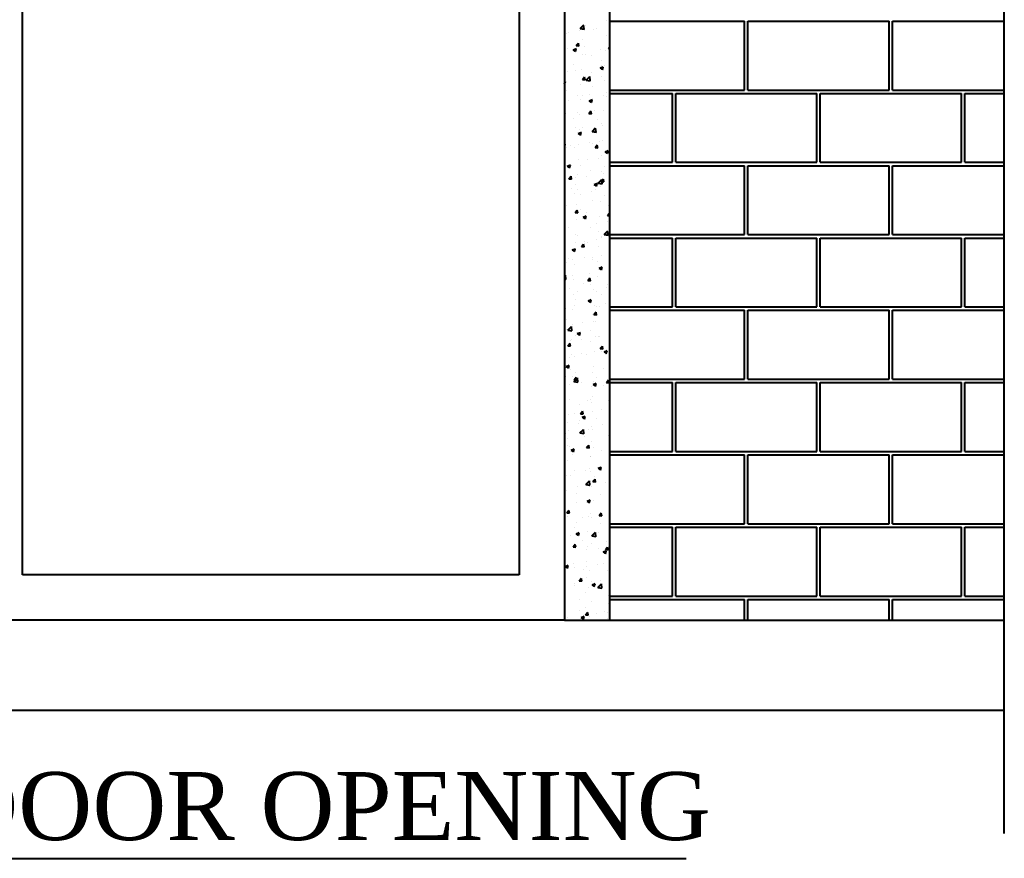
# Model space of a CAD drawing. Header units: metres. Extents: x 605 to 716, y 216 to 296.
# Drawn here: x 621.368 to 624.432, y 223.824 to 226.434 of the extents above; entities that cross this region are included whole.
import ezdxf

# ---------------------------------------------------------------- set-up
doc = ezdxf.new("R2010")
doc.units = ezdxf.units.M
doc.layers.add('1', color=1, linetype='Continuous')
doc.styles.add('TIMES', font='times.ttf', dxfattribs={"height": 9})

# ---------------------------------------------------------------- blocks, each defined once
blk = doc.blocks.new('A$C1A3C141D')
at = {"color": 0}
for p, q in [((299.08, -86.05), (299.08, 185.3)), ((231.3, 141.71), (231.3, -53.17)), ((238.26, 141.71), (238.26, -53.17)), ((147.79, -46.21), (147.79, 134.75)), ((224.34, 134.75), (224.34, -46.21)), ((224.34, -46.21), (147.79, -46.21)), ((231.3, -53.17), (140.83, -53.17)), ((231.3, -53.17), (299.08, -53.17)), ((299.08, -67.09), (73.05, -67.09)), ((133.86, -89.88), (250.06, -89.88))]:
    blk.add_line(p, q, dxfattribs=at)
at = {"color": 2}
for p, q in [((233.74, 37.96), (234.28, 38.52)), ((233.74, 37.96), (234.36, 37.86)), ((234.19, 38.67), (234.19, 38.67)), ((234.35, 37.84), (234.27, 38.5)), ((234.5, 38.42), (234.5, 38.42)), ((236.3, 37.99), (236.3, 37.99)), ((237.81, 39.19), (237.81, 39.19)), ((238.22, 38.26), (238.22, 38.26)), ((231.65, 37.2), (231.65, 37.2)), ((231.93, 37.41), (231.93, 37.41)), ((233.67, 37.64), (233.67, 37.64)), ((235.71, 37.9), (235.71, 37.9)), ((237.72, 36.87), (237.72, 36.87)), ((231.84, 34.9), (231.84, 34.9)), ((233.12, 35.34), (233.46, 35.74)), ((233.12, 35.34), (233.54, 35.31)), ((233.53, 35.27), (233.45, 35.71)), ((234.11, 36.35), (234.11, 36.35)), ((234.47, 35.24), (234.47, 35.24)), ((238.11, 34.91), (238.26, 35.09)), ((238.11, 34.91), (238.26, 34.89)), ((232.66, 34.7), (233.15, 34.89)), ((232.66, 34.7), (233.01, 34.47)), ((233, 34.44), (233.14, 34.86)), ((233.14, 34.86), (233.14, 34.86)), ((234.02, 34.03), (234.02, 34.03)), ((234.61, 33.93), (234.61, 33.93)), ((235.42, 33.75), (235.42, 33.75)), ((236.86, 34.71), (236.86, 34.71)), ((237.64, 34.56), (237.64, 34.56)), ((231.36, 33.05), (231.36, 33.05)), ((232.64, 32.5), (232.64, 32.5)), ((236.81, 31.9), (237.3, 32.09)), ((236.81, 31.9), (237.16, 31.67)), ((237.04, 33.08), (237.04, 33.08)), ((237.09, 32.22), (237.09, 32.22)), ((237.16, 31.63), (237.3, 32.05)), ((237.55, 32.24), (237.55, 32.24)), ((231.76, 31.33), (231.76, 31.33)), ((233.03, 31.52), (233.03, 31.52)), ((233.94, 31.72), (233.94, 31.72)), ((234.09, 30.11), (234.42, 30.51)), ((234.5, 30.04), (234.42, 30.48)), ((234.66, 30.03), (235.2, 30.59)), ((235.27, 29.9), (235.2, 30.57)), ((235.48, 31.17), (235.48, 31.17)), ((236.95, 30.56), (236.95, 30.56)), ((231.3, 29.79), (231.45, 29.84)), ((231.3, 29.43), (231.31, 29.42)), ((231.31, 29.39), (231.45, 29.81)), ((233.85, 29.4), (233.85, 29.4)), ((234.09, 30.11), (234.5, 30.07)), ((234.66, 30.03), (235.28, 29.93)), ((235.21, 30.33), (235.21, 30.33)), ((235.69, 29.09), (235.69, 29.09)), ((237.47, 29.92), (237.47, 29.92)), ((231.63, 28.39), (231.63, 28.39)), ((233.38, 27.59), (233.38, 27.59)), ((234.12, 27.61), (234.12, 27.61)), ((235.12, 27.82), (235.12, 27.82)), ((237.38, 27.61), (237.38, 27.61)), ((237.75, 28.16), (237.75, 28.16)), ((237.84, 27.46), (237.84, 27.46)), ((231.87, 26.83), (231.87, 26.83)), ((233.77, 27.08), (233.77, 27.08)), ((235.12, 26.85), (235.61, 27.04)), ((235.12, 26.85), (235.47, 26.62)), ((235.46, 26.59), (235.6, 27.01)), ((235.59, 26.68), (235.59, 26.68)), ((231.54, 24.84), (231.54, 24.84)), ((233.29, 25.07), (233.29, 25.07)), ((233.68, 24.77), (233.68, 24.77)), ((235.05, 24.87), (235.39, 25.27)), ((235.05, 24.87), (235.47, 24.84)), ((235.46, 24.8), (235.38, 25.24)), ((235.4, 24.94), (235.4, 24.94)), ((235.92, 25.42), (235.92, 25.42)), ((237.3, 25.29), (237.3, 25.29)), ((231.34, 24.24), (231.34, 24.24)), ((232.74, 24.07), (232.74, 24.07)), ((236.45, 23.92), (236.45, 23.92)), ((237.07, 23.41), (237.07, 23.41)), ((237.21, 22.97), (237.21, 22.97)), ((231.46, 22.33), (231.46, 22.33)), ((233.01, 22.71), (233.01, 22.71)), ((233.43, 21.81), (233.92, 21.99)), ((233.43, 21.81), (233.77, 21.57)), ((233.6, 22.45), (233.6, 22.45)), ((233.77, 21.54), (233.91, 21.96)), ((234.09, 22.67), (234.09, 22.67)), ((235.58, 22.1), (236.12, 22.66)), ((235.58, 22.1), (236.2, 22)), ((236.2, 21.97), (236.12, 22.63)), ((231.3, 20.4), (231.36, 20.48)), ((231.3, 20.05), (231.44, 20.04)), ((231.44, 20.01), (231.36, 20.44)), ((231.38, 20.52), (231.38, 20.52)), ((232.26, 19.93), (232.26, 19.93)), ((233.51, 20.13), (233.51, 20.13)), ((235.1, 20.36), (235.1, 20.36)), ((235.67, 20.28), (235.67, 20.28)), ((236.02, 19.64), (236.36, 20.04)), ((236.43, 19.57), (236.35, 20.01)), ((236.66, 20.51), (236.66, 20.51)), ((237.13, 20.66), (237.13, 20.66)), ((231.61, 19.58), (231.61, 19.58)), ((232.85, 19.58), (232.85, 19.58)), ((236.02, 19.64), (236.44, 19.6)), ((236.56, 19.43), (236.56, 19.43)), ((237.04, 18.34), (237.04, 18.34)), ((237.58, 19), (238.07, 19.19)), ((237.58, 19), (237.93, 18.77)), ((237.92, 18.74), (238.06, 19.16)), ((231.73, 16.76), (232.22, 16.95)), ((231.73, 16.76), (232.08, 16.53)), ((232.07, 16.49), (232.22, 16.91)), ((233.43, 17.82), (233.43, 17.82)), ((233.71, 16.82), (233.71, 16.82)), ((234.83, 17.76), (234.83, 17.76)), ((236.57, 17.99), (236.57, 17.99)), ((231.32, 15.43), (231.32, 15.43)), ((231.99, 14.84), (232.33, 15.24)), ((232.4, 14.77), (232.32, 15.21)), ((233.34, 15.5), (233.34, 15.5)), ((234.74, 15.25), (234.74, 15.25)), ((235.38, 16.12), (235.38, 16.12)), ((236.96, 16.02), (236.96, 16.02)), ((237.37, 15.59), (237.37, 15.59)), ((237.43, 16.67), (237.43, 16.67)), ((231.99, 14.84), (232.41, 14.8)), ((232.99, 15.02), (232.99, 15.02)), ((232.99, 13.9), (232.99, 13.9)), ((235.89, 13.96), (236.38, 14.14)), ((235.89, 13.96), (236.24, 13.72)), ((236.23, 13.69), (236.37, 14.11)), ((236.51, 14.16), (237.05, 14.73)), ((236.51, 14.16), (237.12, 14.07)), ((236.87, 13.7), (236.87, 13.7)), ((236.99, 14.4), (237.32, 14.8)), ((236.99, 14.4), (237.4, 14.37)), ((237.12, 14.04), (237.04, 14.7)), ((237.05, 14.59), (237.05, 14.59)), ((237.4, 14.33), (237.32, 14.77)), ((232.36, 13.27), (232.36, 13.27)), ((232.91, 12.5), (232.91, 12.5)), ((233.26, 13.18), (233.26, 13.18)), ((233.82, 12.33), (233.82, 12.33)), ((235.54, 12.85), (235.54, 12.85)), ((236.07, 13.11), (236.07, 13.11)), ((237.54, 12.18), (237.54, 12.18)), ((231.59, 10.77), (231.59, 10.77)), ((233.17, 10.87), (233.17, 10.87)), ((235.65, 11.46), (235.65, 11.46)), ((236.79, 11.39), (236.79, 11.39)), ((238.11, 10.68), (238.11, 10.68)), ((232.96, 9.61), (233.29, 10.01)), ((232.96, 9.61), (233.38, 9.57)), ((233.37, 9.54), (233.29, 9.97)), ((233.71, 10.1), (233.71, 10.1)), ((234.69, 9.57), (234.69, 9.57)), ((237.95, 9.17), (238.26, 9.54)), ((237.95, 9.17), (238.26, 9.14)), ((233.09, 8.55), (233.09, 8.55)), ((234.2, 8.91), (234.68, 9.1)), ((234.2, 8.91), (234.54, 8.68)), ((234.54, 8.64), (234.68, 9.06)), ((236.28, 7.94), (236.28, 7.94)), ((236.71, 9.07), (236.71, 9.07)), ((238.02, 8.17), (238.02, 8.17)), ((231.88, 7.36), (231.88, 7.36)), ((233.01, 6.23), (233.01, 6.23)), ((235.36, 7.31), (235.36, 7.31)), ((236.62, 6.75), (236.62, 6.75)), ((237.43, 6.23), (237.97, 6.8)), ((237.43, 6.23), (238.05, 6.14)), ((238.04, 6.11), (237.96, 6.77)), ((232.97, 5.08), (232.97, 5.08)), ((233.33, 6.02), (233.33, 6.02)), ((233.93, 4.37), (234.26, 4.77)), ((234.34, 4.3), (234.25, 4.74)), ((234.44, 5.19), (234.44, 5.19)), ((234.8, 5.08), (234.8, 5.08)), ((236.19, 5.42), (236.19, 5.42)), ((237.03, 5.78), (237.03, 5.78)), ((237.05, 5.86), (237.05, 5.86)), ((232.5, 3.86), (232.99, 4.05)), ((232.5, 3.86), (232.85, 3.63)), ((232.84, 3.6), (232.98, 4.02)), ((232.92, 3.91), (232.92, 3.91)), ((233.93, 4.37), (234.34, 4.33)), ((236.54, 4.44), (236.54, 4.44)), ((231.57, 1.95), (231.57, 1.95)), ((231.95, 2.48), (231.95, 2.48)), ((232.61, 2.45), (232.61, 2.45)), ((232.84, 1.6), (232.84, 1.6)), ((234.36, 2.68), (234.36, 2.68)), ((235.63, 2.65), (235.63, 2.65)), ((235.66, 2.32), (235.66, 2.32)), ((236.45, 2.12), (236.45, 2.12)), ((236.99, 3.02), (236.99, 3.02)), ((231.3, -0.15), (231.47, 0.02)), ((235.16, 0.28), (235.16, 0.28)), ((236.66, 1.06), (237.14, 1.25)), ((236.66, 1.06), (237, 0.83)), ((237, 0.79), (237.14, 1.21)), ((231.3, -0.61), (231.54, -0.64)), ((231.54, -0.67), (231.46, -0.01)), ((232.52, -0.07), (232.52, -0.07)), ((232.75, -0.72), (232.75, -0.72)), ((234.31, -1.24), (234.31, -1.24)), ((234.89, -0.86), (235.23, -0.46)), ((234.89, -0.86), (235.31, -0.9)), ((235.3, -0.94), (235.22, -0.5)), ((235.34, -1.5), (235.34, -1.5)), ((236.37, -0.2), (236.37, -0.2)), ((238.02, -1.39), (238.02, -1.39)), ((232.06, -2.01), (232.06, -2.01)), ((233.33, -2.47), (233.33, -2.47)), ((235.77, -2.17), (235.77, -2.17)), ((236.28, -2.51), (236.28, -2.51)), ((237.01, -3.03), (237.01, -3.03)), ((237.73, -1.89), (237.73, -1.89)), ((232.67, -3.04), (232.67, -3.04)), ((232.95, -3.73), (232.95, -3.73)), ((234.96, -3.99), (235.45, -3.8)), ((234.96, -3.99), (235.31, -4.22)), ((235.3, -4.25), (235.44, -3.83)), ((237.64, -4.4), (237.64, -4.4)), ((231.5, -5.21), (231.5, -5.21)), ((232.58, -5.35), (232.58, -5.35)), ((232.92, -4.77), (232.92, -4.77)), ((235.86, -6.1), (236.19, -5.7)), ((235.89, -4.63), (235.89, -4.63)), ((236.27, -6.17), (236.19, -5.73)), ((236.2, -4.83), (236.2, -4.83)), ((236.64, -4.93), (236.64, -4.93)), ((231.55, -6.86), (231.55, -6.86)), ((234.06, -7.38), (234.06, -7.38)), ((235.61, -6.16), (235.61, -6.16)), ((235.81, -7.15), (235.81, -7.15)), ((235.86, -6.1), (236.27, -6.14)), ((236.11, -7.15), (236.11, -7.15)), ((231.57, -8.33), (231.57, -8.33)), ((231.85, -8.48), (232.39, -7.91)), ((231.85, -8.48), (232.46, -8.58)), ((232.46, -8.6), (232.38, -7.94)), ((232.5, -7.67), (232.5, -7.67)), ((233.27, -9.03), (233.76, -8.85)), ((233.27, -9.03), (233.62, -9.27)), ((233.61, -9.3), (233.75, -8.88)), ((235.28, -8.49), (235.28, -8.49)), ((231.83, -10.9), (232.17, -10.5)), ((232.24, -10.97), (232.16, -10.53)), ((232.23, -10.12), (232.23, -10.12)), ((232.41, -9.99), (232.41, -9.99)), ((233.03, -9.26), (233.03, -9.26)), ((233.97, -9.89), (233.97, -9.89)), ((235.32, -10.32), (235.32, -10.32)), ((236.03, -9.46), (236.03, -9.46)), ((236.61, -9.55), (236.61, -9.55)), ((236.75, -9.42), (236.75, -9.42)), ((231.83, -10.9), (232.25, -10.93)), ((233.9, -12.02), (233.9, -12.02)), ((235.94, -11.78), (235.94, -11.78)), ((236.82, -11.34), (237.16, -10.94)), ((236.82, -11.34), (237.24, -11.37)), ((236.99, -11.85), (236.99, -11.85)), ((237.23, -11.41), (237.15, -10.97)), ((237.42, -11.84), (237.91, -11.65)), ((237.42, -11.84), (237.77, -12.07)), ((237.76, -12.1), (237.91, -11.68)), ((232.14, -12.64), (232.14, -12.64)), ((232.33, -12.3), (232.33, -12.3)), ((232.93, -12.54), (232.93, -12.54)), ((234.78, -12.29), (234.78, -12.29)), ((237.61, -12.18), (237.61, -12.18)), ((231.58, -14.08), (232.06, -13.89)), ((231.58, -14.08), (231.92, -14.31)), ((231.92, -14.35), (232.06, -13.93)), ((232.24, -14.62), (232.24, -14.62)), ((232.95, -15.04), (232.95, -15.04)), ((235.59, -14.98), (235.59, -14.98)), ((235.86, -14.1), (235.86, -14.1)), ((237.34, -14.46), (237.34, -14.46)), ((231.53, -15.67), (231.53, -15.67)), ((232.54, -15.58), (232.54, -15.58)), ((232.77, -16.41), (233.31, -15.85)), ((232.77, -16.41), (233.39, -16.51)), ((232.8, -16.13), (233.13, -15.73)), ((232.8, -16.13), (233.21, -16.17)), ((233.21, -16.2), (233.13, -15.77)), ((233.38, -16.53), (233.3, -15.87)), ((234.01, -16.52), (234.01, -16.52)), ((235.77, -16.42), (235.77, -16.42)), ((236.26, -15.74), (236.26, -15.74)), ((237.72, -16.67), (237.72, -16.67)), ((237.79, -16.57), (238.12, -16.17)), ((237.79, -16.57), (238.2, -16.61)), ((238.2, -16.64), (238.12, -16.2)), ((232.16, -16.94), (232.16, -16.94)), ((235.51, -17.2), (235.51, -17.2)), ((235.73, -16.88), (236.22, -16.69)), ((235.73, -16.88), (236.08, -17.12)), ((236.07, -17.15), (236.21, -16.73)), ((237.26, -16.97), (237.26, -16.97)), ((232.07, -19.25), (232.07, -19.25)), ((234.87, -19.28), (234.87, -19.28)), ((235.3, -19.13), (235.3, -19.13)), ((235.42, -19.72), (235.42, -19.72)), ((235.69, -18.73), (235.69, -18.73)), ((238.06, -19.37), (238.06, -19.37)), ((233.68, -19.95), (233.68, -19.95)), ((233.76, -21.37), (234.1, -20.97)), ((234.17, -21.44), (234.09, -21)), ((235.6, -21.05), (235.6, -21.05)), ((236.97, -20.66), (236.97, -20.66)), ((231.85, -22.69), (231.85, -22.69)), ((231.99, -21.57), (231.99, -21.57)), ((232.91, -21.36), (232.91, -21.36)), ((233.59, -22.46), (233.59, -22.46)), ((233.76, -21.37), (234.18, -21.41)), ((234.04, -21.93), (234.52, -21.74)), ((234.04, -21.93), (234.38, -22.16)), ((234.38, -22.2), (234.52, -21.78)), ((236.23, -22.12), (236.23, -22.12)), ((231.91, -23.89), (231.91, -23.89)), ((233.52, -22.83), (233.52, -22.83)), ((233.69, -24.34), (234.23, -23.78)), ((234.3, -24.47), (234.23, -23.81)), ((234.98, -23.77), (234.98, -23.77)), ((235.52, -23.37), (235.52, -23.37)), ((235.57, -23.79), (235.57, -23.79)), ((237.23, -22.99), (237.23, -22.99)), ((231.51, -24.49), (231.51, -24.49)), ((231.76, -25.21), (231.76, -25.21)), ((233.69, -24.34), (234.31, -24.44)), ((234.4, -24.86), (234.4, -24.86)), ((235.44, -25.68), (235.44, -25.68)), ((238.19, -24.73), (238.26, -24.7)), ((238.19, -24.73), (238.26, -24.78)), ((231.82, -26.2), (231.82, -26.2)), ((232.13, -26.37), (232.13, -26.37)), ((232.34, -26.98), (232.83, -26.79)), ((232.34, -26.98), (232.69, -27.21)), ((232.68, -27.24), (232.83, -26.82)), ((234.73, -26.6), (235.06, -26.2)), ((234.73, -26.6), (235.14, -26.64)), ((235.14, -26.67), (235.06, -26.24)), ((235.85, -26.53), (235.85, -26.53)), ((236.96, -27.03), (236.96, -27.03)), ((231.74, -28.52), (231.74, -28.52)), ((232.57, -27.61), (232.57, -27.61)), ((235.28, -27.94), (235.28, -27.94)), ((235.35, -28), (235.35, -28)), ((232.89, -30.17), (232.89, -30.17)), ((234.49, -30.08), (234.49, -30.08)), ((235.13, -29.77), (235.13, -29.77)), ((235.27, -30.32), (235.27, -30.32)), ((236.5, -29.78), (236.99, -29.59)), ((236.5, -29.78), (236.84, -30.01)), ((236.84, -30.05), (236.98, -29.62)), ((236.88, -29.54), (236.88, -29.54)), ((236.95, -29.47), (236.95, -29.47)), ((238.21, -30.24), (238.21, -30.24)), ((231.65, -30.84), (231.65, -30.84)), ((232.24, -30.86), (232.24, -30.86)), ((234.61, -32.27), (235.16, -31.71)), ((235.23, -32.4), (235.15, -31.74)), ((235.69, -31.84), (236.03, -31.44)), ((235.69, -31.84), (236.11, -31.88)), ((235.96, -31.02), (235.96, -31.02)), ((236.1, -31.91), (236.02, -31.47)), ((231.49, -33.3), (231.49, -33.3)), ((231.57, -33.16), (231.57, -33.16)), ((233.3, -32.52), (233.3, -32.52)), ((234.61, -32.27), (235.23, -32.37)), ((235.04, -32.29), (235.04, -32.29)), ((235.18, -32.63), (235.18, -32.63)), ((235.55, -32.6), (235.55, -32.6)), ((237.68, -31.94), (237.68, -31.94)), ((233.11, -33.62), (233.11, -33.62)), ((234.8, -34.83), (235.29, -34.64)), ((234.8, -34.83), (235.15, -35.06)), ((235.14, -35.09), (235.29, -34.67)), ((235.85, -34.69), (235.85, -34.69)), ((236.82, -33.78), (236.82, -33.78)), ((231.47, -35.26), (231.47, -35.26)), ((231.48, -35.47), (231.48, -35.47)), ((231.67, -36.64), (232, -36.24)), ((232.08, -36.71), (232, -36.27)), ((233.21, -35.04), (233.21, -35.04)), ((235.1, -34.95), (235.1, -34.95)), ((231.38, -37.78), (231.38, -37.78)), ((231.4, -37.79), (231.4, -37.79)), ((231.67, -36.64), (232.08, -36.67)), ((231.75, -37.18), (231.75, -37.18)), ((234.02, -37.43), (234.02, -37.43)), ((235.01, -37.27), (235.01, -37.27)), ((235.26, -36.76), (235.26, -36.76)), ((235.47, -37.33), (235.47, -37.33)), ((236.66, -37.07), (236.99, -36.67)), ((236.66, -37.07), (237.07, -37.11)), ((237.07, -37.14), (236.99, -36.71)), ((232.87, -38.98), (232.87, -38.98)), ((233.22, -38.11), (233.22, -38.11)), ((236.93, -38.27), (236.93, -38.27)), ((236.93, -38.29), (236.93, -38.29)), ((231.31, -40.11), (231.31, -40.11)), ((232.19, -40.18), (232.19, -40.18)), ((233.11, -39.87), (233.6, -39.69)), ((233.11, -39.87), (233.46, -40.11)), ((233.45, -40.14), (233.59, -39.72)), ((234.08, -40.87), (234.08, -40.87)), ((234.93, -39.58), (234.93, -39.58)), ((235.54, -40.21), (236.08, -39.64)), ((235.54, -40.21), (236.16, -40.3)), ((236.15, -40.33), (236.07, -39.67)), ((236.58, -39.6), (236.58, -39.6)), ((231.47, -42.11), (231.47, -42.11)), ((232.63, -41.87), (232.97, -41.47)), ((232.63, -41.87), (233.05, -41.91)), ((233.04, -41.94), (232.96, -41.51)), ((234.75, -42.34), (234.75, -42.34)), ((234.84, -41.9), (234.84, -41.9)), ((235.52, -41.42), (235.52, -41.42)), ((236.49, -42.12), (236.49, -42.12)), ((237.62, -42.31), (237.96, -41.91)), ((237.62, -42.31), (238.04, -42.35)), ((237.8, -41.03), (237.8, -41.03)), ((238.03, -42.38), (237.95, -41.94)), ((237.27, -42.67), (237.75, -42.49)), ((237.27, -42.67), (237.61, -42.91)), ((237.61, -42.94), (237.75, -42.52)), ((231.42, -44.92), (231.9, -44.73)), ((231.42, -44.92), (231.76, -45.15)), ((231.76, -45.19), (231.9, -44.77)), ((232.73, -44.43), (232.73, -44.43)), ((232.92, -45.09), (232.92, -45.09)), ((234.19, -45.36), (234.19, -45.36)), ((234.66, -44.86), (234.66, -44.86)), ((234.76, -44.22), (234.76, -44.22)), ((236.44, -44.59), (236.44, -44.59)), ((237.3, -44.51), (237.3, -44.51)), ((233.6, -47.11), (233.93, -46.71)), ((234.01, -47.18), (233.93, -46.74)), ((234.67, -46.54), (234.67, -46.54)), ((235.24, -45.57), (235.24, -45.57)), ((237.91, -45.52), (237.91, -45.52)), ((238.25, -46.05), (238.25, -46.05)), ((231.34, -47.97), (231.34, -47.97)), ((232.83, -47.61), (232.83, -47.61)), ((232.85, -47.8), (232.85, -47.8)), ((233.6, -47.11), (234.01, -47.14)), ((235.06, -48.12), (235.06, -48.12)), ((235.47, -47.26), (235.47, -47.26)), ((235.57, -47.72), (236.06, -47.53)), ((235.57, -47.72), (235.92, -47.95)), ((235.91, -47.99), (236.05, -47.57)), ((236.46, -48.14), (237, -47.57)), ((236.46, -48.14), (237.08, -48.23)), ((236.91, -47.1), (236.91, -47.1)), ((237.07, -48.26), (237, -47.6)), ((238.16, -48.36), (238.16, -48.36)), ((233.64, -50), (233.64, -50)), ((234.59, -48.85), (234.59, -48.85)), ((238.03, -49.42), (238.03, -49.42)), ((231.45, -50.93), (231.45, -50.93)), ((234.5, -51.17), (234.5, -51.17)), ((235.5, -50.23), (235.5, -50.23)), ((238.08, -50.68), (238.08, -50.68)), ((231.45, -52.46), (231.45, -52.46)), ((231.81, -52.75), (231.81, -52.75)), ((233.7, -51.68), (233.7, -51.68)), ((233.88, -52.77), (234.37, -52.58)), ((233.88, -52.77), (234.22, -53)), ((234.22, -53.04), (234.36, -52.62)), ((234.56, -52.34), (234.9, -51.94)), ((234.56, -52.34), (234.98, -52.38)), ((234.97, -52.41), (234.89, -51.98)), ((235.17, -52.61), (235.17, -52.61)), ((236.2, -52.17), (236.2, -52.17)), ((237.42, -51.84), (237.42, -51.84)), ((237.94, -51.94), (237.94, -51.94)), ((237.99, -53), (237.99, -53))]:
    blk.add_line(p, q, dxfattribs=at)
at = {"color": 4}
for p, q in [((238.26, 39.11), (259.07, 39.11)), ((259.07, 28.49), (259.07, 39.11)), ((259.59, 39.11), (281.34, 39.11)), ((259.59, 28.49), (259.59, 39.11)), ((281.34, 28.49), (281.34, 39.11)), ((281.87, 39.11), (299.08, 39.11)), ((281.87, 28.49), (281.87, 39.11)), ((238.26, 28.49), (259.07, 28.49)), ((238.26, 27.97), (247.94, 27.97)), ((247.94, 17.36), (247.94, 27.97)), ((248.46, 27.97), (270.21, 27.97)), ((248.46, 17.36), (248.46, 27.97)), ((259.59, 28.49), (281.34, 28.49)), ((270.21, 17.36), (270.21, 27.97)), ((270.73, 27.97), (292.48, 27.97)), ((270.73, 17.36), (270.73, 27.97)), ((281.87, 28.49), (299.08, 28.49)), ((292.48, 17.36), (292.48, 27.97)), ((293, 27.97), (299.08, 27.97)), ((293, 17.36), (293, 27.97)), ((238.26, 17.36), (247.94, 17.36)), ((238.26, 16.84), (259.07, 16.84)), ((248.46, 17.36), (270.21, 17.36)), ((259.07, 6.22), (259.07, 16.84)), ((259.59, 6.22), (259.59, 16.84)), ((259.59, 16.84), (281.34, 16.84)), ((270.73, 17.36), (292.48, 17.36)), ((281.34, 6.22), (281.34, 16.84)), ((281.87, 6.22), (281.87, 16.84)), ((281.87, 16.84), (299.08, 16.84)), ((293, 17.36), (299.08, 17.36)), ((238.26, 6.22), (259.07, 6.22)), ((259.59, 6.22), (281.34, 6.22)), ((281.87, 6.22), (299.08, 6.22)), ((238.26, 5.7), (247.94, 5.7)), ((247.94, -4.91), (247.94, 5.7)), ((248.46, 5.7), (270.21, 5.7)), ((248.46, -4.91), (248.46, 5.7)), ((270.21, -4.91), (270.21, 5.7)), ((270.73, 5.7), (292.48, 5.7)), ((270.73, -4.91), (270.73, 5.7)), ((292.48, -4.91), (292.48, 5.7)), ((293, 5.7), (299.08, 5.7)), ((293, -4.91), (293, 5.7)), ((238.26, -4.91), (247.94, -4.91)), ((238.26, -5.44), (259.07, -5.44)), ((248.46, -4.91), (270.21, -4.91)), ((259.07, -16.05), (259.07, -5.44)), ((259.59, -5.44), (281.34, -5.44)), ((259.59, -16.05), (259.59, -5.44)), ((270.73, -4.91), (292.48, -4.91)), ((281.34, -16.05), (281.34, -5.44)), ((281.87, -5.44), (299.08, -5.44)), ((281.87, -16.05), (281.87, -5.44)), ((293, -4.91), (299.08, -4.91)), ((238.26, -16.05), (259.07, -16.05)), ((238.26, -16.57), (247.94, -16.57)), ((247.94, -27.18), (247.94, -16.57)), ((248.46, -16.57), (270.21, -16.57)), ((248.46, -27.18), (248.46, -16.57)), ((259.59, -16.05), (281.34, -16.05)), ((270.21, -27.18), (270.21, -16.57)), ((270.73, -16.57), (292.48, -16.57)), ((270.73, -27.18), (270.73, -16.57)), ((281.87, -16.05), (299.08, -16.05)), ((292.48, -27.18), (292.48, -16.57)), ((293, -16.57), (299.08, -16.57)), ((293, -27.18), (293, -16.57)), ((238.26, -27.18), (247.94, -27.18)), ((248.46, -27.18), (270.21, -27.18)), ((270.73, -27.18), (292.48, -27.18)), ((293, -27.18), (299.08, -27.18)), ((238.26, -27.71), (259.07, -27.71)), ((259.07, -38.32), (259.07, -27.71)), ((259.59, -27.71), (281.34, -27.71)), ((259.59, -38.32), (259.59, -27.71)), ((281.34, -38.32), (281.34, -27.71)), ((281.87, -27.71), (299.08, -27.71)), ((281.87, -38.32), (281.87, -27.71)), ((238.26, -38.32), (259.07, -38.32)), ((238.26, -38.84), (247.94, -38.84)), ((247.94, -49.46), (247.94, -38.84)), ((248.46, -38.84), (270.21, -38.84)), ((248.46, -49.46), (248.46, -38.84)), ((259.59, -38.32), (281.34, -38.32)), ((270.21, -49.46), (270.21, -38.84)), ((270.73, -38.84), (292.48, -38.84)), ((270.73, -49.46), (270.73, -38.84)), ((281.87, -38.32), (299.08, -38.32)), ((292.48, -49.46), (292.48, -38.84)), ((293, -38.84), (299.08, -38.84)), ((293, -49.46), (293, -38.84)), ((238.26, -49.46), (247.94, -49.46)), ((238.26, -49.98), (259.07, -49.98)), ((248.46, -49.46), (270.21, -49.46)), ((259.07, -53.17), (259.07, -49.98)), ((259.59, -49.98), (281.34, -49.98)), ((259.59, -53.17), (259.59, -49.98)), ((270.73, -49.46), (292.48, -49.46)), ((281.34, -53.17), (281.34, -49.98)), ((281.87, -49.98), (299.08, -49.98)), ((281.87, -53.17), (281.87, -49.98)), ((293, -49.46), (299.08, -49.46))]:
    blk.add_line(p, q, dxfattribs=at)
at = {"color": 4, "style": 'TIMES'}
blk.add_text('DOOR OPENING', height=10.4689, dxfattribs=at).set_placement((135.72, -87.05))

msp = doc.modelspace()

# ---------------------------------------------------------------- block references
at = {"layer": '1', "color": 0, "xscale": 0.0201984694141399, "yscale": 0.0201984694141399, "zscale": 0.0201984694141399}
msp.add_blockref('A$C1A3C141D', (618.3911, 225.6392), dxfattribs=at)

doc.saveas('drawing.dxf')
